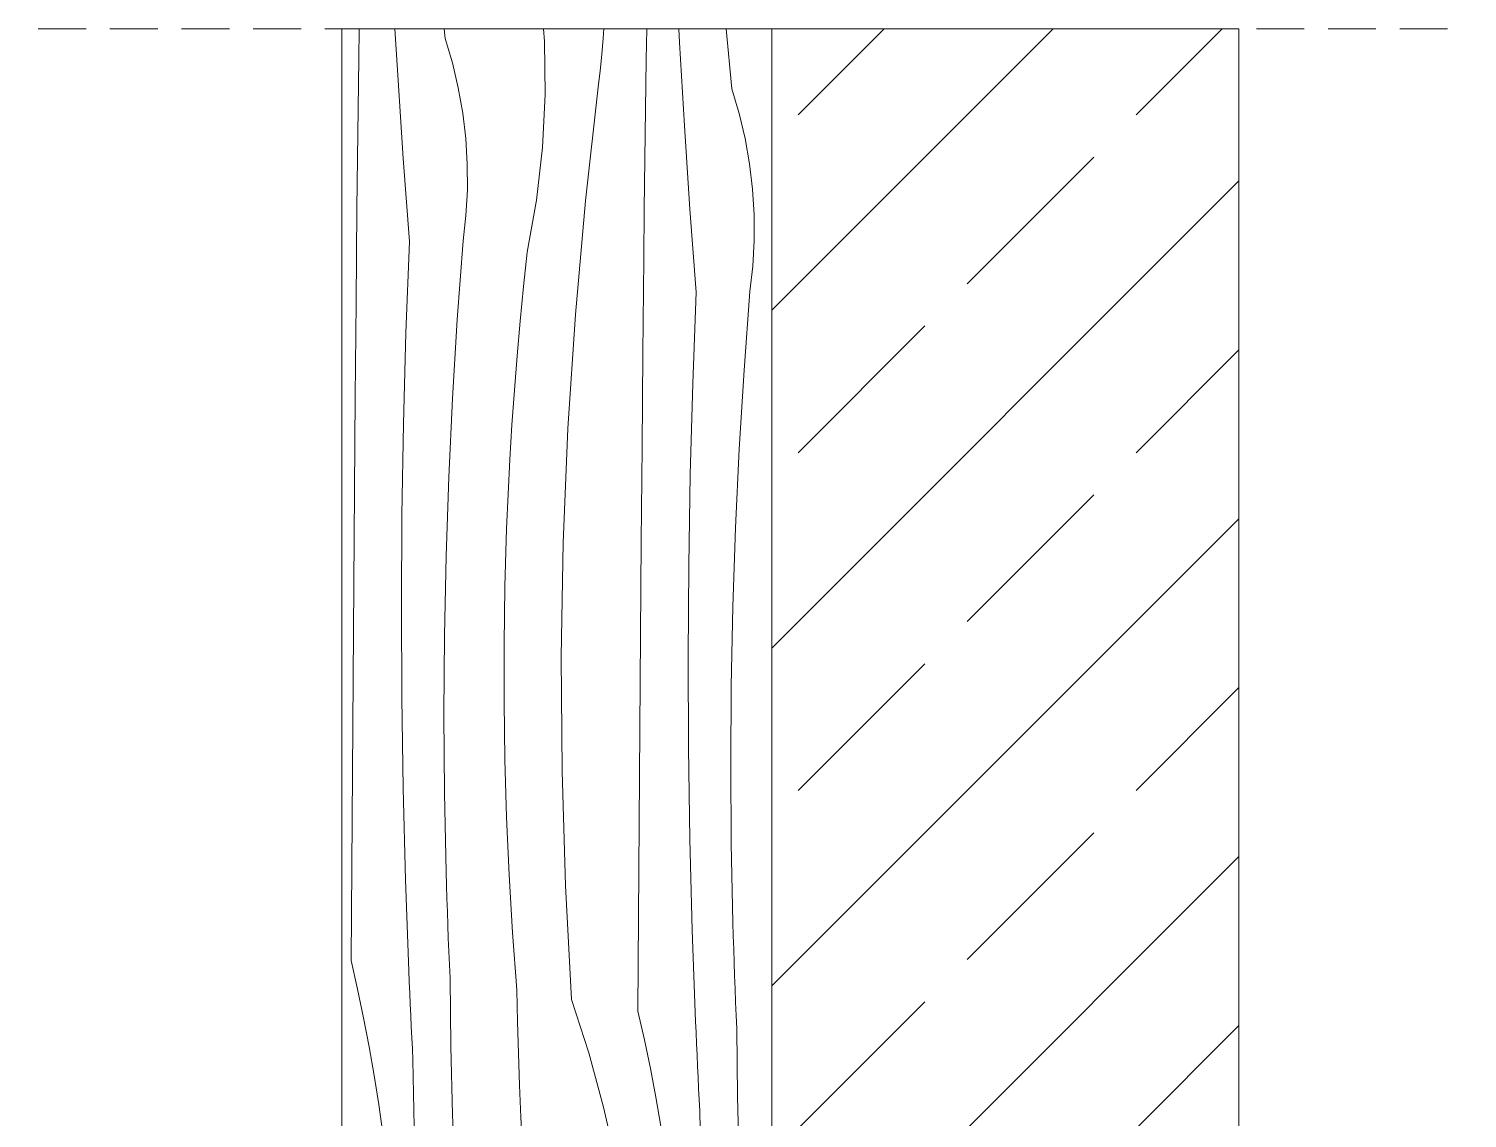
# Model space of a CAD drawing. Header units: millimetres. Extents: x -7826 to 55813, y 465 to 25965.
# Drawn here: x 53654 to 54257, y 18721 to 19177 of the extents above; entities that cross this region are included whole.
import ezdxf

# ---------------------------------------------------------------- set-up
doc = ezdxf.new("R2010")
doc.units = ezdxf.units.MM
doc.linetypes.add('Hidden Line', pattern=[30.00000000000001, 20, -10.00000000000001])
doc.layers.add('2D Drafting - General2', color=251, linetype='Continuous', lineweight=15)
doc.layers.add('2D Drafting - General81', color=251, linetype='Continuous', lineweight=20)

# ---------------------------------------------------------------- blocks, each defined once
blk = doc.blocks.new('*X36')
at = {"layer": '2D Drafting - General81', "linetype": 'Continuous'}
for p, q in [((-49575.37428133071, 64829.83204730623), (-49575.18838190975, 64842.40494619568)), ((-49559.0454106754, 64822.9589766419), (-49560.17245255233, 64842.40494619568)), ((-49539.14454263346, 64838.3791185974), (-49539.52758169675, 64842.40494619568)), ((-49536.10660245925, 64828.09294749546), (-49539.14454263346, 64838.3791185974)), ((-49497.61099642829, 64837.09624811885), (-49498.03936213991, 64842.40494619568)), ((-49473.60466028142, 64831.61238637786), (-49472.97916709424, 64838.45512127191)), ((-49472.97916709424, 64838.45512127191), (-49472.66959015054, 64842.40494619568)), ((-49454.99760958322, 64829.55334444858), (-49454.78691826044, 64842.40494619568)), ((-49440.99766388677, 64836.64110059104), (-49441.28412759065, 64842.40494619568)), ((-49419.07678138621, 64817.20793277624), (-49421.47416184582, 64842.40494619568)), ((-49497.26768994499, 64814.91955493767), (-49497.61099642829, 64837.09624811885)), ((-49474.31863686266, 64824.77831731184), (-49473.60466028142, 64831.61238637786)), ((-49438.97764942815, 64801.78779082074), (-49440.99766388677, 64836.64110059104)), ((-49575.64959523571, 64808.93909461083), (-49575.37428133071, 64829.83204730623)), ((-49533.65777153459, 64817.6508393011), (-49536.10660245925, 64828.09294749546)), ((-49455.30652008346, 64808.66086148506), (-49454.99760958322, 64829.55334444858)), ((-49556.73849957302, 64788.1234800684), (-49559.0454106754, 64822.9589766419)), ((-49475.12097730705, 64817.95405820417), (-49474.31863686266, 64824.77831731184)), ((-49531.80595543191, 64807.08650432143), (-49533.65777153459, 64817.6508393011)), ((-49498.36641098413, 64792.76743558374), (-49497.26768994499, 64814.91955493767)), ((-49480.45187801544, 64770.43408738104), (-49475.12097730705, 64817.95405820417)), ((-49416.038841212, 64806.9217616743), (-49419.07678138621, 64817.20793277624)), ((-49575.89131183355, 64788.04572620925), (-49575.64959523571, 64808.93909461083)), ((-49455.58183398846, 64787.76790878968), (-49455.30652008346, 64808.66086148506)), ((-49530.55713237788, 64796.43404744896), (-49531.80595543191, 64807.08650432143)), ((-49436.67073832577, 64766.95229424723), (-49438.97764942815, 64801.78779082074)), ((-49413.59001028734, 64796.47965347993), (-49416.038841212, 64806.9217616743)), ((-49529.91533395384, 64785.72785806041), (-49530.55713237788, 64796.43404744896)), ((-49411.73819418466, 64785.91531850027), (-49413.59001028734, 64796.47965347993)), ((-49500.90251371905, 64770.73355796968), (-49498.36641098413, 64792.76743558374)), ((-49576.0994304992, 64767.1519961282), (-49575.89131183355, 64788.04572620925)), ((-49554.14484821667, 64753.30815825459), (-49556.73849957302, 64788.1234800684)), ((-49529.88263208067, 64775.00249899752), (-49529.91533395384, 64785.72785806041)), ((-49455.8235505863, 64766.87454038809), (-49455.58183398846, 64787.76790878968)), ((-49410.48937113063, 64775.26286162779), (-49411.73819418466, 64785.91531850027)), ((-49530.45913233, 64764.29259498754), (-49529.88263208067, 64775.00249899752)), ((-49409.84757270659, 64764.55667223925), (-49410.48937113063, 64775.26286162779)), ((-49576.45271609582, 64727.80827367456), (-49576.0994304992, 64767.1519961282)), ((-49504.86527450539, 64748.91109003538), (-49500.90251371905, 64770.73355796968)), ((-49484.66099627979, 64722.80164620035), (-49480.45187801544, 64770.43408738104)), ((-49456.03166925195, 64745.98081030705), (-49455.8235505863, 64766.87454038809)), ((-49434.07708696942, 64732.13697243342), (-49436.67073832577, 64766.95229424723)), ((-49531.64297358332, 64753.6327208641), (-49530.45913233, 64764.29259498754)), ((-49409.81487083342, 64753.83131317636), (-49409.84757270659, 64764.55667223925)), ((-49555.5869632004, 64715.17843659579), (-49554.14484821667, 64753.30815825459)), ((-49534.10636588812, 64720.6784778906), (-49531.64297358332, 64753.6327208641)), ((-49410.39137108275, 64743.12140916638), (-49409.81487083342, 64753.83131317636)), ((-49506.3924567645, 64734.48250648426), (-49504.86527450539, 64748.91109003538)), ((-49456.38495484857, 64706.63708785339), (-49456.03166925195, 64745.98081030705)), ((-49411.57521233607, 64732.46153504294), (-49410.39137108275, 64743.12140916638)), ((-49507.78926061994, 64720.04071823164), (-49506.3924567645, 64734.48250648426)), ((-49435.51920195315, 64694.00725077463), (-49434.07708696942, 64732.13697243342)), ((-49414.03860464088, 64699.50729206944), (-49411.57521233607, 64732.46153504294)), ((-49576.79205516336, 64688.46442846057), (-49576.45271609582, 64727.80827367456)), ((-49536.12076000981, 64687.69374433208), (-49534.10636588812, 64720.6784778906)), ((-49509.05557212726, 64705.58690336806), (-49507.78926061994, 64720.04071823164)), ((-49487.74599235559, 64675.0832123555), (-49484.66099627979, 64722.80164620035)), ((-49556.6259814423, 64677.03560226881), (-49555.5869632004, 64715.17843659579)), ((-49510.19128798696, 64691.12224096516), (-49509.05557212726, 64705.58690336806)), ((-49456.72429391611, 64667.29324263942), (-49456.38495484857, 64706.63708785339)), ((-49416.05299876256, 64666.52255851092), (-49414.03860464088, 64699.50729206944)), ((-49436.55822019505, 64655.86441644766), (-49435.51920195315, 64694.00725077463)), ((-49577.11744765924, 64649.12046543006), (-49576.79205516336, 64688.46442846057)), ((-49537.6857823637, 64654.68463745782), (-49536.12076000981, 64687.69374433208)), ((-49511.19631555289, 64676.64791097942), (-49510.19128798696, 64691.12224096516)), ((-49557.26178686353, 64638.88391658037), (-49556.6259814423, 64677.03560226881)), ((-49512.07057283982, 64662.16509415601), (-49511.19631555289, 64676.64791097942)), ((-49489.70515136999, 64627.30531134102), (-49487.74599235559, 64675.0832123555)), ((-49457.04968641199, 64627.9492796089), (-49456.72429391611, 64667.29324263942)), ((-49417.61802111645, 64633.51345163666), (-49416.05299876256, 64666.52255851092)), ((-49512.81398853009, 64647.67497193239), (-49512.07057283982, 64662.16509415601)), ((-49538.8011427045, 64621.65727905733), (-49537.6857823637, 64654.68463745782)), ((-49437.19402561628, 64617.71273075921), (-49436.55822019505, 64655.86441644766)), ((-49577.42889354259, 64609.77638952677), (-49577.11744765924, 64649.12046543006)), ((-49513.4265019795, 64633.17872634195), (-49512.81398853009, 64647.67497193239)), ((-49557.49430843209, 64600.7276418261), (-49557.26178686353, 64638.88391658037)), ((-49514.15557278039, 64609.04145023438), (-49513.4265019795, 64633.17872634194)), ((-49418.73338145725, 64600.48609323617), (-49417.61802111645, 64633.51345163666)), ((-49490.53738427506, 64579.49450170777), (-49489.70515136999, 64627.30531134102)), ((-49457.36113229534, 64588.60520370561), (-49457.04968641199, 64627.9492796089)), ((-49539.46663418018, 64588.61779430499), (-49538.8011427045, 64621.65727905733)), ((-49437.42654718484, 64579.55645600494), (-49437.19402561628, 64617.71273075921)), ((-49577.72639277422, 64570.43220569449), (-49577.42889354259, 64609.77638952677)), ((-49514.52173533433, 64584.8959420163), (-49514.15557278039, 64609.04145023438)), ((-49557.32352017075, 64562.57104081432), (-49557.49430843209, 64600.7276418261)), ((-49419.39887293293, 64567.44660848384), (-49418.73338145725, 64600.48609323617)), ((-49539.68213337028, 64555.57231062411), (-49539.46663418018, 64588.61779430499)), ((-49514.52490690076, 64560.74765776945), (-49514.52173533433, 64584.8959420163)), ((-49457.65863152697, 64549.26101987333), (-49457.36113229534, 64588.60520370561)), ((-49490.24222845316, 64531.67736029976), (-49490.53738427506, 64579.49450170777)), ((-49437.2557589235, 64541.39985499316), (-49437.42654718484, 64579.55645600494)), ((-49578.00994531681, 64531.08791887696), (-49577.72639277422, 64570.43220569449)), ((-49419.61437212303, 64534.40112480296), (-49419.39887293293, 64567.44660848384)), ((-49556.74944115991, 64524.41837638976), (-49557.32352017075, 64562.57104081432)), ((-49514.16508676302, 64536.60205420289), (-49514.52490690076, 64560.74765776945)), ((-49539.44760030886, 64522.52695655055), (-49539.68213337028, 64555.57231062411)), ((-49457.94218406956, 64509.9167330558), (-49457.65863152697, 64549.26101987333)), ((-49513.44235622847, 64512.4645874199), (-49514.16508676302, 64536.60205420289)), ((-49436.68167991266, 64503.2471905686), (-49437.2557589235, 64541.39985499316)), ((-49578.27955113467, 64491.74353401804), (-49578.00994531681, 64531.08791887696)), ((-49488.8198479741, 64483.88046748059), (-49490.24222845316, 64531.67736029976)), ((-49419.37983906161, 64501.35577072939), (-49419.61437212303, 64534.40112480296)), ((-49555.77213553551, 64486.27391095741), (-49556.74944115991, 64524.41837638976)), ((-49538.76307849184, 64489.48786059611), (-49539.44760030886, 64522.52695655055)), ((-49512.3568786102, 64488.34071168515), (-49513.44235622847, 64512.4645874199)), ((-49458.21178988742, 64470.57234819688), (-49457.94218406956, 64509.9167330558)), ((-49435.70437428827, 64465.10272513625), (-49436.68167991266, 64503.2471905686)), ((-49418.6953172446, 64468.31667477496), (-49419.37983906161, 64501.35577072939)), ((-49578.53521019395, 64452.39905606155), (-49578.27955113467, 64491.74353401804)), ((-49538.60391873965, 64483.93771855599), (-49538.76307849184, 64489.48786059611)), ((-49510.90889919003, 64464.23587819219), (-49512.3568786102, 64488.34071168515)), ((-49554.39171248189, 64448.14190600624), (-49555.77213553551, 64486.27391095741)), ((-49538.43205988221, 64478.38795522544), (-49538.60391873965, 64483.93771855599)), ((-49486.27103350392, 64436.13039235824), (-49488.8198479741, 64483.88046748059)), ((-49538.24750281929, 64472.83859966082), (-49538.43205988221, 64478.38795522544)), ((-49538.05024851718, 64467.28968091636), (-49538.24750281929, 64472.83859966082)), ((-49458.4674489467, 64431.22787024039), (-49458.21178988742, 64470.57234819688)), ((-49537.84029800862, 64461.74122804408), (-49538.05024851718, 64467.28968091636)), ((-49509.09874516316, 64440.1555338316), (-49510.90889919003, 64464.23587819219)), ((-49434.32395123464, 64426.97072018508), (-49435.70437428827, 64465.10272513625)), ((-49418.5361574924, 64462.76653273484), (-49418.69531724459, 64468.31667477497)), ((-49537.61765239282, 64456.19327009345), (-49537.84029800862, 64461.74122804408)), ((-49418.36429863496, 64457.21676940429), (-49418.5361574924, 64462.76653273484)), ((-49578.53521019395, 64452.39905606155), (-49575.82439656872, 64440.43211263273)), ((-49537.38231283547, 64450.64583611143), (-49537.61765239282, 64456.19327009345)), ((-49418.17974157204, 64451.66741383967), (-49418.36429863496, 64457.21676940429)), ((-49554.19471252731, 64443.46736930979), (-49554.39171248188, 64448.14190600624)), ((-49537.13428056871, 64445.0989551422), (-49537.38231283547, 64450.64583611143)), ((-49417.98248726992, 64446.11849509522), (-49418.17974157204, 64451.66741383967)), ((-49417.77253676136, 64440.57004222293), (-49417.98248726992, 64446.11849509522)), ((-49575.82439656872, 64440.43211263273), (-49573.30929410658, 64428.42251209217)), ((-49553.99165440344, 64438.79309185685), (-49554.19471252731, 64443.46736930979)), ((-49536.79241554705, 64416.52101005482), (-49537.13428056872, 64445.09895514222)), ((-49508.83204249517, 64426.83832079142), (-49509.09874516316, 64440.1555338316)), ((-49417.54989114557, 64435.02208427231), (-49417.77253676136, 64440.57004222293)), ((-49553.78253845137, 64434.11908149881), (-49553.99165440344, 64438.79309185685)), ((-49553.56736502235, 64429.44534608651), (-49553.78253845137, 64434.11908149881)), ((-49486.27103350392, 64436.13039235825), (-49479.04694286548, 64413.74773484578)), ((-49417.31455158821, 64429.47465029029), (-49417.54989114557, 64435.02208427231)), ((-49573.30929410658, 64428.42251209217), (-49570.99057306979, 64416.37345493848)), ((-49553.34613447779, 64424.77189347043), (-49553.56736502235, 64429.44534608651)), ((-49458.46744894671, 64431.22787024039), (-49455.75663532148, 64419.26092681159)), ((-49417.06651932145, 64423.92776932105), (-49417.31455158821, 64429.47465029029)), ((-49553.1188471893, 64420.0987315005), (-49553.34613447779, 64424.77189347043)), ((-49508.47115289521, 64413.52332728155), (-49508.83204249517, 64426.83832079142)), ((-49434.12695128006, 64422.29618348862), (-49434.32395123464, 64426.97072018508)), ((-49433.9238931562, 64417.6219060357), (-49434.12695128006, 64422.29618348862)), ((-49416.72465429979, 64395.34982423366), (-49417.06651932146, 64423.92776932105)), ((-49570.99057306979, 64416.37345493848), (-49568.86885138593, 64404.28815218533)), ((-49552.88550353866, 64415.42586802622), (-49553.1188471893, 64420.0987315005)), ((-49536.11214650995, 64387.94911737779), (-49536.79241554705, 64416.52101005482)), ((-49455.75663532148, 64419.26092681159), (-49453.24153285933, 64407.25132627101)), ((-49433.71477720413, 64412.94789567764), (-49433.9238931562, 64417.6219060357)), ((-49552.64610391781, 64410.75331089654), (-49552.88550353866, 64415.42586802622)), ((-49552.06223750353, 64375.84639524408), (-49552.64610391782, 64410.75331089654)), ((-49508.01609441821, 64400.21121943743), (-49508.47115289521, 64413.52332728155)), ((-49479.04694286548, 64413.74773484578), (-49472.82098867918, 64391.0671630421)), ((-49433.4996037751, 64408.27416026536), (-49433.71477720413, 64412.94789567764)), ((-49568.86885138593, 64404.28815218533), (-49566.94469448325, 64392.16982450562)), ((-49453.24153285933, 64407.25132627101), (-49450.92281182254, 64395.20226911733)), ((-49433.27837323055, 64403.60070764928), (-49433.4996037751, 64408.27416026536)), ((-49507.46688983028, 64386.90266325011), (-49508.01609441821, 64400.21121943743)), ((-49433.05108594206, 64398.92754567935), (-49433.27837323055, 64403.60070764928)), ((-49432.81774229142, 64394.25468220507), (-49433.05108594206, 64398.92754567935)), ((-49566.94469448325, 64392.16982450562), (-49565.21861513999, 64380.02170137321)), ((-49450.92281182254, 64395.20226911733), (-49448.80109013869, 64383.11696636417)), ((-49432.57834267057, 64389.58212507538), (-49432.81774229142, 64394.25468220507)), ((-49416.04438526269, 64366.77793155663), (-49416.72465429979, 64395.34982423366)), ((-49535.0935688614, 64359.38728416131), (-49536.11214650995, 64387.94911737779)), ((-49506.82356660756, 64373.5983245329), (-49507.46688983028, 64386.90266325011)), ((-49472.82098867918, 64391.0671630421), (-49467.60538298191, 64368.13316426118)), ((-49431.99447625627, 64354.67520942294), (-49432.57834267056, 64389.58212507538)), ((-49565.21861513999, 64380.02170137321), (-49563.69107334766, 64367.84702020236)), ((-49448.80109013869, 64383.11696636417), (-49446.87693323601, 64370.99863868445)), ((-49551.19098440128, 64340.94547006453), (-49552.06223750353, 64375.84639524408)), ((-49563.69107334766, 64367.84702020236), (-49562.36247618854, 64355.64902548487)), ((-49506.08615693486, 64360.2988688882), (-49506.82356660756, 64373.5983245329)), ((-49467.60538298191, 64368.13316426118), (-49463.41035603992, 64344.99072290707)), ((-49446.87693323601, 64370.99863868445), (-49445.15085389275, 64358.85051555206)), ((-49415.02580761414, 64338.21609834017), (-49416.04438526269, 64366.77793155663)), ((-49582.37453094238, 64358.03877665557), (-49580.31189752973, 64342.85641805929)), ((-49533.73682545128, 64330.83951604488), (-49535.0935688614, 64359.38728416131)), ((-49505.254697704, 64347.00496167406), (-49506.08615693486, 64360.2988688882)), ((-49445.15085389275, 64358.85051555206), (-49443.62331210042, 64346.6758343812)), ((-49561.5384008511, 64350.33214477619), (-49562.36247618855, 64355.64902548487)), ((-49560.83916078034, 64344.99741104755), (-49561.5384008511, 64350.33214477619)), ((-49431.12322315403, 64319.77428424338), (-49431.99447625627, 64354.67520942294)), ((-49560.26514009931, 64339.64775490067), (-49560.83916078034, 64344.99741104755)), ((-49504.32923051206, 64333.71726797095), (-49505.254697704, 64347.00496167406)), ((-49463.41035603992, 64344.99072290707), (-49460.24413628249, 64321.68523223814)), ((-49443.62331210042, 64346.6758343812), (-49442.2947149413, 64334.47783966372)), ((-49580.31189752973, 64342.85641805929), (-49578.1806954093, 64319.4335911506)), ((-49559.8166541426, 64334.28611513483), (-49560.26514009931, 64339.64775490067)), ((-49550.03240367496, 64306.05290135631), (-49551.19098440128, 64340.94547006453)), ((-49413.66906420403, 64309.66833022373), (-49415.02580761414, 64338.21609834017)), ((-49559.49394928306, 64328.91543713241), (-49559.8166541426, 64334.28611513483)), ((-49504.15216950911, 64329.77234413272), (-49504.32923051206, 64333.71726797095)), ((-49441.47063960385, 64329.16095895504), (-49442.2947149413, 64334.47783966372)), ((-49559.29720279655, 64323.53867124089), (-49559.49394928306, 64328.91543713241)), ((-49532.04210655538, 64302.30981669534), (-49533.73682545128, 64330.83951604488)), ((-49503.83675544526, 64325.83606560389), (-49504.15216950911, 64329.77234413272)), ((-49503.38337700733, 64321.91328308632), (-49503.83675544526, 64325.83606560389)), ((-49440.77139953309, 64323.8262252264), (-49441.47063960385, 64329.16095895504)), ((-49559.2265227645, 64318.15877115213), (-49559.29720279655, 64323.53867124089)), ((-49502.79259289656, 64318.00883065061), (-49503.38337700733, 64321.91328308632)), ((-49460.24413628249, 64321.68523223814), (-49458.11293416206, 64298.26240532945)), ((-49440.19737885206, 64318.47656907952), (-49440.77139953309, 64323.8262252264)), ((-49429.96464242771, 64284.88171553516), (-49431.12322315403, 64319.77428424338)), ((-49578.1806954093, 64319.4335911506), (-49577.08869121985, 64295.93937122904)), ((-49559.28194801451, 64312.77869227968), (-49559.2265227645, 64318.15877115213)), ((-49502.06513114005, 64314.12751977915), (-49502.79259289656, 64318.00883065061)), ((-49501.20188819373, 64310.27413343674), (-49502.06513114005, 64314.12751977915)), ((-49439.74889289534, 64313.11492931367), (-49440.19737885206, 64318.47656907952)), ((-49559.72523603909, 64291.888628474), (-49559.28194801451, 64312.77869227968)), ((-49500.20392783752, 64306.45342017668), (-49501.20188819373, 64310.27413343674)), ((-49439.4261880358, 64307.74425131125), (-49439.74889289534, 64313.11492931367)), ((-49439.22944154929, 64302.36748541974), (-49439.4261880358, 64307.74425131125)), ((-49411.97434530812, 64281.13863087419), (-49413.66906420403, 64309.66833022373)), ((-49548.58657386689, 64271.17105455137), (-49550.03240367496, 64306.05290135631)), ((-49530.00964984866, 64273.80218724556), (-49532.04210655538, 64302.30981669534)), ((-49499.07247986452, 64302.67008828896), (-49500.20392783752, 64306.45342017668)), ((-49493.03630779133, 64281.32791861256), (-49499.07247986452, 64302.67008828896)), ((-49439.15876151724, 64296.98758533096), (-49439.22944154929, 64302.36748541974)), ((-49577.08869121985, 64295.93937122904), (-49577.03802689739, 64272.4198415569)), ((-49458.11293416206, 64298.26240532945), (-49457.02092997261, 64274.76818540789)), ((-49439.21418676726, 64291.60750645852), (-49439.15876151724, 64296.98758533096)), ((-49560.13493118482, 64270.99787884729), (-49559.72523603909, 64291.888628474)), ((-49439.65747479183, 64270.71744265284), (-49439.21418676726, 64291.60750645852)), ((-49428.51881261963, 64249.99986873021), (-49429.96464242771, 64284.88171553516)), ((-49488.39996195486, 64259.63856921987), (-49493.03630779133, 64281.32791861256)), ((-49409.9418886014, 64252.63100142441), (-49411.97434530812, 64281.13863087419)), ((-49577.21982918552, 64265.55098353788), (-49577.0380268974, 64272.4198415569)), ((-49527.63974037195, 64245.32062573318), (-49530.00964984866, 64273.80218724556)), ((-49457.02092997261, 64274.76818540789), (-49456.97026565015, 64251.24865573575)), ((-49577.49049000606, 64258.68505277229), (-49577.21982918552, 64265.55098353788)), ((-49560.5110323923, 64250.10649741954), (-49560.13493118482, 64270.99787884729)), ((-49546.85359299254, 64236.3022943548), (-49548.58657386689, 64271.17105455137)), ((-49440.06716993757, 64249.82669302614), (-49439.65747479183, 64270.71744265284)), ((-49485.18304665706, 64237.69375124934), (-49488.39996195486, 64259.63856921987)), ((-49577.84996404615, 64251.8231987246), (-49577.49049000606, 64258.68505277229)), ((-49578.29819112421, 64244.96657017669), (-49577.84996404615, 64251.8231987246)), ((-49560.85353868899, 64229.21453821235), (-49560.5110323923, 64250.10649741954)), ((-49457.15206793826, 64244.37979771672), (-49456.97026565014, 64251.24865573575)), ((-49440.44327114504, 64228.93531159839), (-49440.06716993757, 64249.82669302614)), ((-49426.78583174528, 64215.13110853364), (-49428.51881261963, 64249.99986873021)), ((-49407.57197912469, 64224.14943991204), (-49409.9418886014, 64252.63100142441)), ((-49578.8350962, 64238.11631503567), (-49578.29819112421, 64244.96657017669)), ((-49524.93271049197, 64216.86912654), (-49527.63974037195, 64245.32062573318)), ((-49457.4227287588, 64237.51386695115), (-49457.15206793826, 64244.37979771672)), ((-49579.46058938719, 64231.27358014162), (-49578.8350962, 64238.11631503567)), ((-49544.83357853391, 64201.4489845845), (-49546.85359299254, 64236.3022943548)), ((-49483.3991642868, 64215.58625606146), (-49485.18304665706, 64237.69375124934)), ((-49457.7822027989, 64230.65201290343), (-49457.4227287588, 64237.51386695115)), ((-49580.17456596842, 64224.4395110756), (-49579.46058938719, 64231.27358014162)), ((-49458.23042987695, 64223.79538435553), (-49457.7822027989, 64230.65201290343)), ((-49580.97690641281, 64217.61525196793), (-49580.17456596842, 64224.4395110756)), ((-49561.16244918923, 64208.32205524883), (-49560.85353868899, 64229.21453821235)), ((-49458.76733495275, 64216.94512921451), (-49458.23042987695, 64223.79538435553)), ((-49440.78577744174, 64208.0433523912), (-49440.44327114504, 64228.93531159839)), ((-49404.86494924471, 64195.69794071884), (-49407.57197912469, 64224.14943991204)), ((-49582.37453094238, 64205.15674251525), (-49580.97690641281, 64217.61525196793)), ((-49521.89477031776, 64206.58295543807), (-49524.93271049197, 64216.86912654)), ((-49483.05585780351, 64193.40956288028), (-49483.3991642868, 64215.58625606146)), ((-49459.39282813993, 64210.10239432046), (-49458.76733495275, 64216.94512921451)), ((-49424.76581728666, 64180.27779876335), (-49426.78583174528, 64215.13110853364)), ((-49561.43776309423, 64187.42910255344), (-49561.16244918923, 64208.32205524883)), ((-49519.44593939311, 64196.1408472437), (-49521.89477031776, 64206.58295543807)), ((-49460.10680472117, 64203.26832525446), (-49459.39282813993, 64210.10239432046)), ((-49441.09468794197, 64187.15086942767), (-49440.78577744174, 64208.0433523912)), ((-49542.52666743154, 64166.613488011), (-49544.83357853391, 64201.4489845845)), ((-49460.90914516556, 64196.44406614677), (-49460.10680472117, 64203.26832525446)), ((-49517.59412329043, 64185.57651226404), (-49519.44593939311, 64196.1408472437)), ((-49484.15457884265, 64171.25744352635), (-49483.05585780351, 64193.40956288028)), ((-49466.24004587394, 64148.92409532364), (-49460.90914516556, 64196.44406614677)), ((-49402.37453094239, 64187.26562562896), (-49404.86494924471, 64195.69794071884)), ((-49561.67947969207, 64166.53573415185), (-49561.43776309423, 64187.42910255344)), ((-49441.37000184697, 64166.25791673228), (-49441.09468794197, 64187.15086942767)), ((-49516.3453002364, 64174.92405539156), (-49517.59412329043, 64185.57651226404)), ((-49422.45890618429, 64145.44230218985), (-49424.76581728666, 64180.27779876335)), ((-49515.70350181236, 64164.21786600301), (-49516.3453002364, 64174.92405539156)), ((-49486.69068157757, 64149.22356591228), (-49484.15457884265, 64171.25744352635)), ((-49561.88759835772, 64145.64200407081), (-49561.67947969207, 64166.53573415185)), ((-49539.93301607519, 64131.79816619719), (-49542.52666743154, 64166.613488011)), ((-49515.67079993919, 64153.49250694013), (-49515.70350181236, 64164.21786600301)), ((-49441.61171844481, 64145.36454833069), (-49441.37000184697, 64166.25791673228)), ((-49516.24730018851, 64142.78260293014), (-49515.67079993919, 64153.49250694013)), ((-49562.24088395433, 64106.29828161716), (-49561.88759835772, 64145.64200407081)), ((-49490.65344236391, 64127.40109797798), (-49486.69068157757, 64149.22356591228)), ((-49470.44916413829, 64101.29165414297), (-49466.24004587394, 64148.92409532364)), ((-49441.81983711046, 64124.47081824966), (-49441.61171844481, 64145.36454833069)), ((-49419.86525482794, 64110.62698037604), (-49422.45890618429, 64145.44230218985)), ((-49517.43114144184, 64132.12272880671), (-49516.24730018851, 64142.78260293014)), ((-49541.37513105891, 64093.66844453839), (-49539.93301607519, 64131.79816619719)), ((-49519.89453374664, 64099.1684858332), (-49517.43114144184, 64132.12272880671)), ((-49492.18062462302, 64112.97251442686), (-49490.65344236391, 64127.40109797798)), ((-49442.17312270708, 64085.12709579599), (-49441.81983711046, 64124.47081824966)), ((-49493.57742847845, 64098.53072617425), (-49492.18062462302, 64112.97251442686)), ((-49421.30736981166, 64072.49725871725), (-49419.86525482794, 64110.62698037604)), ((-49562.58022302188, 64066.95443640318), (-49562.24088395433, 64106.29828161716)), ((-49521.90892786832, 64066.18375227468), (-49519.89453374664, 64099.1684858332)), ((-49494.84373998577, 64084.07691131066), (-49493.57742847845, 64098.53072617425)), ((-49473.53416021409, 64053.5732202981), (-49470.44916413829, 64101.29165414297)), ((-49542.41414930081, 64055.52561021142), (-49541.37513105891, 64093.66844453839)), ((-49442.51246177462, 64045.78325058203), (-49442.17312270708, 64085.12709579599)), ((-49495.97945584548, 64069.61224890776), (-49494.84373998577, 64084.07691131066)), ((-49562.90561551775, 64027.61047337266), (-49562.58022302188, 64066.95443640318)), ((-49496.98448341141, 64055.13791892203), (-49495.97945584548, 64069.61224890776)), ((-49422.34638805356, 64034.35442439026), (-49421.30736981166, 64072.49725871725)), ((-49523.47395022221, 64033.17464540042), (-49521.90892786832, 64066.18375227468)), ((-49543.04995472205, 64017.37392452297), (-49542.41414930081, 64055.52561021142)), ((-49497.85874069834, 64040.65510209861), (-49496.98448341141, 64055.13791892203)), ((-49475.4933192285, 64005.79531928362), (-49473.53416021409, 64053.5732202981)), ((-49442.8378542705, 64006.4392875515), (-49442.51246177462, 64045.78325058203)), ((-49498.60215638861, 64026.16497987499), (-49497.85874069834, 64040.65510209861)), ((-49524.58931056302, 64000.14728699993), (-49523.47395022221, 64033.17464540042)), ((-49422.98219347479, 63996.20273870182), (-49422.34638805356, 64034.35442439026)), ((-49403.40618897496, 64012.00345957927), (-49402.37453094239, 64033.76296363371)), ((-49563.2170614011, 63988.26639746937), (-49562.90561551775, 64027.61047337266)), ((-49499.21466983801, 64011.66873428455), (-49498.60215638861, 64026.16497987499)), ((-49543.28247629061, 63979.2176497687), (-49543.04995472205, 64017.37392452297)), ((-49499.9437406389, 63987.53145817699), (-49499.214669838, 64011.66873428455)), ((-49443.14930015385, 63967.09521164822), (-49442.8378542705, 64006.4392875515)), ((-49404.52154931576, 63978.97610117879), (-49403.40618897496, 64012.00345957927)), ((-49476.32555213357, 63957.98450965039), (-49475.4933192285, 64005.79531928362)), ((-49525.2548020387, 63967.1078022476), (-49524.58931056302, 64000.14728699993)), ((-49423.21471504335, 63958.04646394755), (-49422.98219347479, 63996.20273870182)), ((-49563.51456063274, 63948.92221363709), (-49563.2170614011, 63988.26639746937)), ((-49500.30990319284, 63963.3859499589), (-49499.9437406389, 63987.53145817699)), ((-49543.11168802926, 63941.06104875691), (-49543.28247629061, 63979.2176497687)), ((-49405.18704079144, 63945.93661642644), (-49404.52154931576, 63978.97610117879)), ((-49525.4703012288, 63934.06231856671), (-49525.2548020387, 63967.1078022476)), ((-49443.42608453047, 63930.4905611571), (-49443.14930015385, 63967.09521164822)), ((-49500.31307475927, 63939.23766571206), (-49500.30990319284, 63963.3859499589)), ((-49476.15584313956, 63930.4905611571), (-49476.32555213357, 63957.98450965039)), ((-49423.091375317, 63930.4905611571), (-49423.21471504335, 63958.04646394755)), ((-49563.64739674053, 63930.4905611571), (-49563.51456063274, 63948.92221363709)), ((-49542.95263504681, 63930.4905611571), (-49543.11168802926, 63941.06104875691)), ((-49405.28776900086, 63930.4905611571), (-49405.18704079144, 63945.93661642644)), ((-49500.18272455464, 63930.4905611571), (-49500.31307475927, 63939.23766571206)), ((-49525.44495136575, 63930.4905611571), (-49525.4703012288, 63934.06231856671))]:
    blk.add_line(p, q, dxfattribs=at)
blk = doc.blocks.new('Wype_nienie_128')
at = {"layer": '2D Drafting - General2', "linetype": 'Continuous'}
for p, q in [((-49402.37453094239, 64842.40494619568), (-49582.37453094238, 64842.40494619568)), ((-49582.37453094238, 64842.40494619568), (-49582.37453094238, 63930.4905611571)), ((-49402.37453094239, 63930.4905611571), (-49402.37453094239, 64842.40494619568)), ((-49582.37453094238, 63930.4905611571), (-49402.37453094239, 63930.4905611571))]:
    blk.add_line(p, q, dxfattribs=at)
at = {"layer": '2D Drafting - General81', "linetype": 'Continuous'}
blk.add_blockref('*X36', (0, 0), dxfattribs=at)

msp = doc.modelspace()

# ---------------------------------------------------------------- hatches: boundary and pattern name
at = {"layer": '2D Drafting - General81', "linetype": 'Continuous'}
h = msp.add_hatch(dxfattribs=at)
h.set_pattern_fill('SOLID___DASHED', color=256, style=0, pattern_type=2)
h.set_pattern_definition([(44.99999999999999, (103367.9405674225, -45665.11186076246), (-70.71067811865473, 70.71067811865478), []), (44.99999999999999, (103332.5852283631, -45629.75652170313), (-70.71067811865473, 70.71067811865478), [75, -25])])
h.paths.add_polyline_path([(53965.56603648006, 18265.37870039465), (54161.11175744338, 18265.37870039465), (54161.11175744338, 19177.29310168264), (53965.56603648006, 19177.29310168264)])

# ---------------------------------------------------------------- linework, layer by layer
at = {"layer": '2D Drafting - General2', "linetype": 'Hidden Line'}
msp.add_line((53238.44109544289, 19177.29311147492), (54256.686710604, 19177.29311147492), dxfattribs=at)
at = {"layer": '2D Drafting - General2', "linetype": 'Continuous'}
msp.add_line((54161.11175744338, 18265.37870039465), (54161.11175744338, 19177.29309845408), dxfattribs=at)
at = {"layer": '2D Drafting - General2', "linetype": 'Continuous', "flags": 128}
msp.add_lwpolyline([(53965.56603648006, 18265.37870039465), (54161.11175744338, 18265.37870039465), (54161.11175744338, 19177.29310168264), (53965.56603648006, 19177.29310168264)], close=True, dxfattribs=at)

# ---------------------------------------------------------------- block references
at = {"layer": '2D Drafting - General81', "linetype": 'Continuous'}
msp.add_blockref('Wype_nienie_128', (103367.9405674225, -45665.11186076246), dxfattribs=at)

doc.saveas('drawing.dxf')
